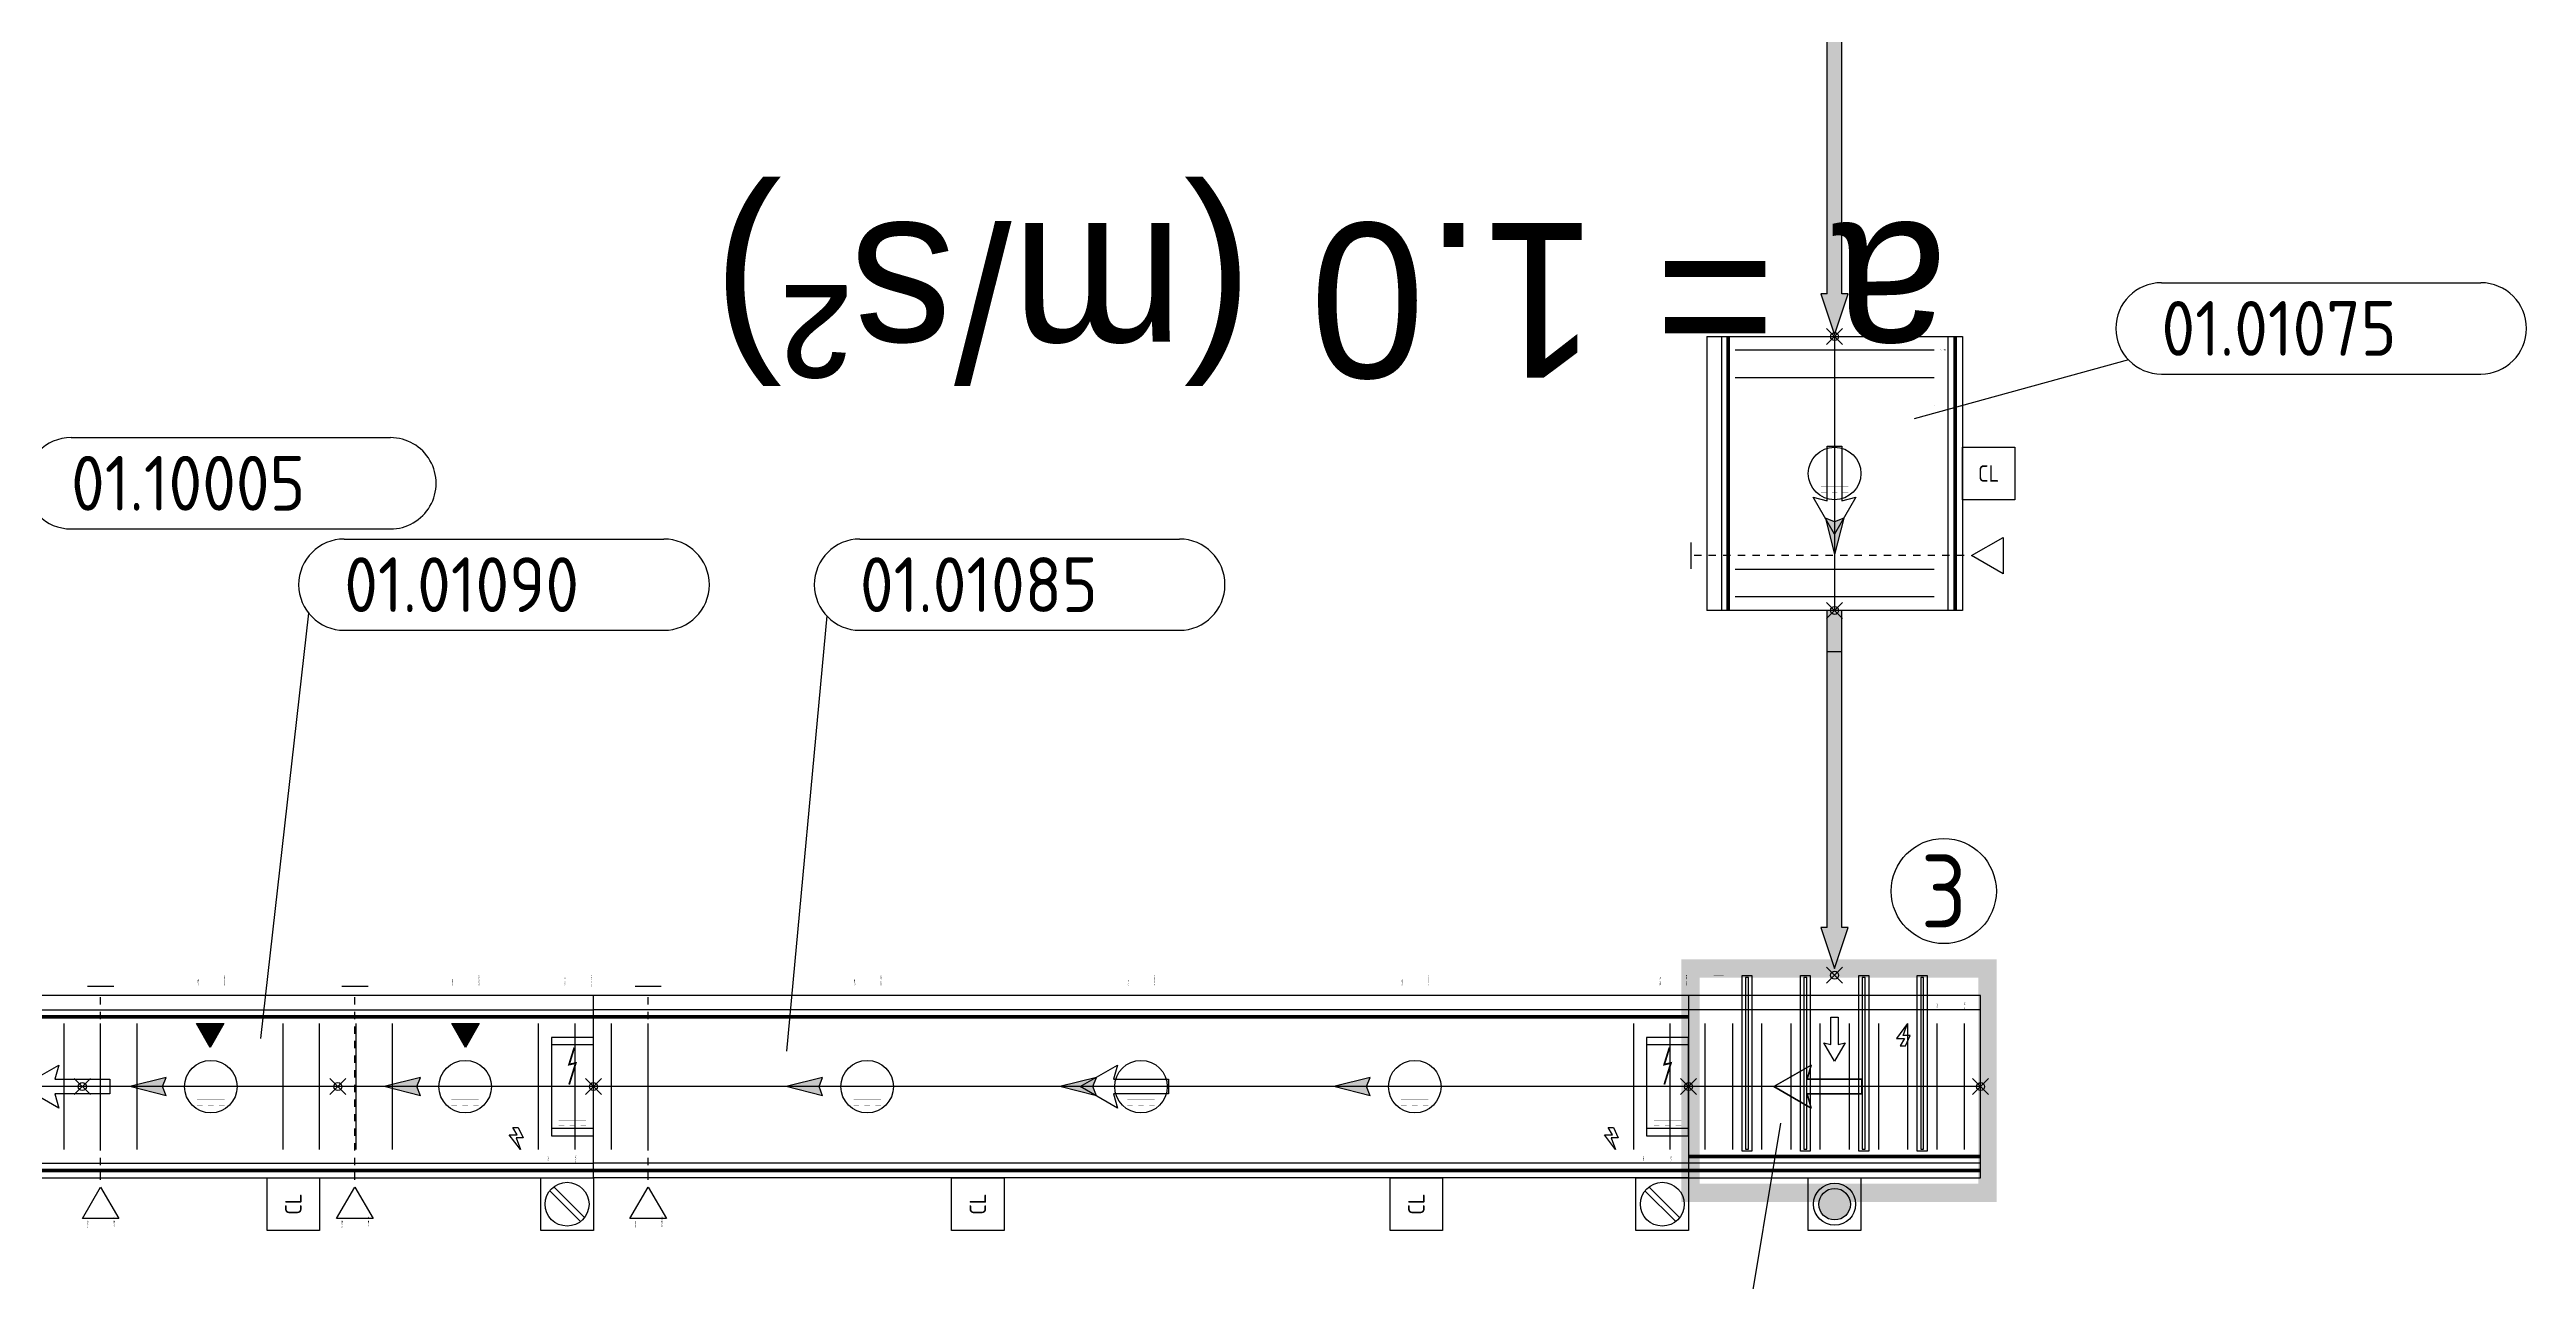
# Model space of a CAD drawing. Header units: millimetres. Extents: x -237058 to -184775, y -34272 to -10386.
# Drawn here: x -211584 to -204799, y -18899 to -15525 of the extents above; entities that cross this region are included whole.
import ezdxf
from ezdxf.enums import TextEntityAlignment as Align

# ---------------------------------------------------------------- set-up
doc = ezdxf.new("R2018")
doc.units = ezdxf.units.MM
doc.set_wipeout_variables(frame=1)
doc.header["$PDMODE"] = 35
doc.header["$PDSIZE"] = 22
for name, color, linetype in [('0_SA-Comp_230V', 7, 'Continuous'), ('0_SA-Comp_Connections_And_Zooms', 1, 'Continuous'), ('0_SA-Comp_ICE', 4, 'Continuous'), ('0_SA-Comp_Profinet', 7, 'Continuous'), ('0_SA-Comp_Safety', 30, 'Continuous'), ('0_TOC+0600_conv_ICE', 7, 'Continuous'), ('conv_accumulation', 3, 'Continuous'), ('conv_beltside', 74, 'Continuous'), ('conv_centerline', 140, 'Continuous'), ('conv_direction', 30, 'Continuous'), ('conv_e-side', 12, 'Continuous'), ('conv_nodes', 7, 'Continuous'), ('conv_POSNR', 3, 'Continuous'), ('conv_speeds', 7, 'Continuous'), ('conv_type', 7, 'Continuous'), ('Zoom_Window', 1, 'Continuous')]:
    doc.layers.add(name, color=color, linetype=linetype)
doc.layers.add('conv_textures', color=7, linetype='Continuous', true_color=0x5a6e7e)
doc.styles.add('ICE_25', font='calibri.ttf', dxfattribs={"height": 25})
doc.styles.get("Standard").update_dxf_attribs({"font": 'isocp.shx'})

# ---------------------------------------------------------------- blocks, each defined once
blk = doc.blocks.new('*U206')
h = blk.add_hatch(color=256)
h.dxf.hatch_style = 1
h.paths.add_polyline_path([(43.2, 0, 1), (-43.2, 0, 1)])
at = {"ltscale": 0.5}
blk.add_lwpolyline([(-72, 72), (72, 72), (72, -72), (-72, -72)], close=True, dxfattribs=at)
for radius in [57.6, 43.2]:
    blk.add_circle((0, 0), radius)
at = {"lineweight": 30, "flags": 104}
for tag, p in [('FUNC_REF', (-97, 34.8)), ('EPLAN_REF', (-97, -37.2))]:
    blk.add_attdef(tag, text='', height=50, dxfattribs=at).set_placement(p, align=Align.MIDDLE_RIGHT)
blk = doc.blocks.new('ICE_sub-block_direction')
at = {"layer": 'conv_direction'}
for p, q in [((-75, -20), (-75, 20)), ((-75, 20), (75, 20)), ((75, 20), (64.6, 58.6)), ((64.6, 58.6), (166.2, 0)), ((166.2, 0), (64.6, -58.6)), ((75, -20), (-75, -20)), ((64.6, -58.6), (75, -20))]:
    blk.add_line(p, q, dxfattribs=at)
blk = doc.blocks.new('ICE_sub-block_balloon_S')
at = {"layer": 'conv_POSNR'}
for p, q in [((-437.5, 125), (437.5, 125)), ((-437.5, -125), (437.5, -125))]:
    blk.add_line(p, q, dxfattribs=at)
for centre, start, end in [((-437.5, 0), 90, 270), ((437.5, 0), 270, 90)]:
    blk.add_arc(centre, 125, start, end, dxfattribs=at)
blk = doc.blocks.new('power_supply_sign')
blk.add_lwpolyline([(0, 0), (30.5, 40.8), (8.7, 40.8), (20.3, 60.9), (5.8, 60.9), (-7.4, 32.6), (11.9, 32.6)], close=True)
blk = doc.blocks.new('*U249')
for p, q in [((0, 250), (0, 210)), ((0, 210), (0, -210)), ((800, 210), (800, 250)), ((800, -210), (800, 210)), ((0, -210), (0, -250)), ((800, -250), (800, -210))]:
    blk.add_line(p, q)
for points in [[(173.5, -304), (146.5, -304), (146.5, 177), (173.5, 177)], [(333.5, -304), (306.5, -304), (306.5, 177), (333.5, 177)], [(493.5, -304), (466.5, -304), (466.5, 177), (493.5, 177)], [(653.5, -304), (626.5, -304), (626.5, 177), (653.5, 177)], [(731, -304), (704, -304), (704, 177), (731, 177)], [(731, -304), (704, -304), (704, 177), (731, 177)], [(731, -304), (704, -304), (704, 177), (731, 177)]]:
    blk.add_lwpolyline(points, close=True)
at = {"layer": 'conv_nodes'}
for p in [(0, 0), (800, 0), (400, -305)]:
    blk.add_point(p, dxfattribs=at)
at = {"layer": 'conv_textures'}
for p, q in [((45, -172.5), (45, 172.5)), ((120, -172.5), (120, 172.5)), ((200, -172.5), (200, 172.5)), ((280, -172.5), (280, 172.5)), ((360, -172.5), (360, 172.5)), ((440, -172.5), (440, 172.5)), ((520, -172.5), (520, 172.5)), ((600, -172.5), (600, 172.5)), ((680, -172.5), (680, 172.5)), ((755, -172.5), (755, 172.5))]:
    blk.add_line(p, q, dxfattribs=at)
for points in [[(164, -298.7), (164, 171.7), (156, 171.7), (156, -298.7)], [(324, -298.7), (324, 171.7), (316, 171.7), (316, -298.7)], [(484, -298.7), (484, 171.7), (476, 171.7), (476, -298.7)], [(644, -298.7), (644, 171.7), (636, 171.7), (636, -298.7)], [(721.5, -298.7), (721.5, 171.7), (713.5, 171.7), (713.5, -298.7)], [(721.5, -298.7), (721.5, 171.7), (713.5, 171.7), (713.5, -298.7)], [(721.5, -298.7), (721.5, 171.7), (713.5, 171.7), (713.5, -298.7)]]:
    blk.add_lwpolyline(points, close=True, dxfattribs=at)
at = {"rotation": 180}
blk.add_blockref('ICE_sub-block_balloon_S', (1304.8, 1272.4), dxfattribs=at)
blk.add_blockref('power_supply_sign', (200, -172.5))
at = {"layer": 'conv_direction', "xscale": -1, "rotation": 180}
blk.add_blockref('ICE_sub-block_direction', (400, 0), dxfattribs=at)
at = {"layer": 'conv_direction'}
blk.add_blockref('ICE_sub-block_direction', (400, 0), dxfattribs=at)
at = {"layer": 'conv_direction', "xscale": 0.5, "yscale": 0.5, "zscale": 0.5, "rotation": 90.00000000000001}
blk.add_blockref('ICE_sub-block_direction', (400, -152.5), dxfattribs=at)
blk.add_blockref('ICE_sub-block_direction', (400, -152.5), dxfattribs=at)
at = {"layer": 'conv_POSNR', "flags": 8}
blk.add_attdef('position_number', (1742.3, 1347.4), '', height=150, rotation=180, dxfattribs=at)
at = {"layer": 'conv_speeds', "lineweight": 30, "flags": 2}
for tag, p in [('v', (45, -210)), ('a', (120, -210))]:
    blk.add_attdef(tag, text='', height=25, rotation=270, dxfattribs=at).set_placement(p, align=Align.MIDDLE_RIGHT)
at = {"layer": 'conv_type', "style": 'ICE_25', "flags": 10}
blk.add_attdef('identifier', (15, -242.5), '', height=25, dxfattribs=at)
blk.add_wipeout([(682.5, 304.5), (752.5, 304.5), (752.5, -304.5), (682.5, -304.5)])
for p, q in [((800, 250), (0, 250)), ((0, 210), (800, 210)), ((0, -210), (800, -210)), ((0, -250), (800, -250))]:
    blk.add_line(p, q)
at = {"layer": 'conv_beltside', "const_width": 10}
blk.add_lwpolyline([(0, 191.2), (800, 191.2)], dxfattribs=at)
at = {"layer": 'conv_centerline'}
blk.add_line((0, 0), (800, 0), dxfattribs=at)
at = {"layer": 'conv_e-side', "const_width": 10}
blk.add_lwpolyline([(0, 230), (800, 230)], dxfattribs=at)
at = {"layer": 'conv_POSNR'}
blk.add_line((742.3, 1272.4), (547.3, 99.8), dxfattribs=at)
blk = doc.blocks.new('*U251')
for p, q in [((0, 250), (3000, 250)), ((0, 210), (0, 250)), ((0, 210), (3000, 210)), ((0, -210), (0, 210)), ((3000, 250), (3000, 210)), ((3000, 210), (3000, -210)), ((0, -210), (3000, -210)), ((0, -250), (0, -210)), ((0, -250), (3000, -250)), ((3000, -210), (3000, -250))]:
    blk.add_line(p, q)
at = {"layer": 'conv_beltside', "const_width": 10}
blk.add_lwpolyline([(0, -191.2), (3000, -191.2)], dxfattribs=at)
at = {"layer": 'conv_centerline'}
blk.add_line((0, 0), (3000, 0), dxfattribs=at)
at = {"layer": 'conv_e-side', "const_width": 10}
blk.add_lwpolyline([(0, 230), (3000, 230)], dxfattribs=at)
at = {"layer": 'conv_nodes'}
for p in [(0, 0), (3000, 0)]:
    blk.add_point(p, dxfattribs=at)
at = {"layer": 'conv_POSNR'}
blk.add_line((2361, -1289.4), (2471, -97), dxfattribs=at)
at = {"layer": 'conv_textures'}
for p, q in [((50, 172.5), (50, -172.5)), ((150, 172.5), (150, -172.5)), ((2850, 172.5), (2850, -172.5)), ((2950, 172.5), (2950, -172.5))]:
    blk.add_line(p, q, dxfattribs=at)
at = {"xscale": -1, "rotation": 180}
blk.add_blockref('power_supply_sign', (200, 172.5), dxfattribs=at)
at = {"rotation": 180}
blk.add_blockref('ICE_sub-block_balloon_S', (1832.4, -1375), dxfattribs=at)
at = {"layer": 'conv_direction'}
blk.add_blockref('ICE_sub-block_direction', (1500, 0), dxfattribs=at)
blk.add_blockref('ICE_sub-block_direction', (1500, 0), dxfattribs=at)
at = {"layer": 'conv_POSNR', "flags": 8}
blk.add_attdef('position_number', (2269.9, -1300), '', height=150, rotation=180, dxfattribs=at)
at = {"layer": 'conv_speeds', "lineweight": 30, "flags": 2}
for tag, p in [('v', (50, 210)), ('a', (125, 210))]:
    blk.add_attdef(tag, text='', height=25, rotation=270, dxfattribs=at).set_placement(p, align=Align.MIDDLE_LEFT)
at = {"layer": 'conv_type', "style": 'ICE_25', "flags": 10}
blk.add_attdef('identifier', (15, -242.5), '', height=25, dxfattribs=at)
blk = doc.blocks.new('ICE_sub-block_accumulation')
at = {"layer": 'conv_accumulation'}
h = blk.add_hatch(color=256, dxfattribs=at)
h.dxf.hatch_style = 1
h.paths.add_polyline_path([(0, 65), (-37.5, 0), (37.5, 0)])
for p, q in [((-37.5, 0), (0, 65)), ((37.5, 0), (-37.5, 0)), ((0, 65), (37.5, 0))]:
    blk.add_line(p, q, dxfattribs=at)
blk = doc.blocks.new('*U250')
for p, q in [((0, 250), (0, 210)), ((2800, 250), (0, 250)), ((0, 210), (0, -210)), ((2800, 210), (0, 210)), ((2800, 210), (2800, 250)), ((2800, -210), (2800, 210)), ((0, -210), (0, -250)), ((2800, -210), (0, -210)), ((0, -250), (2800, -250)), ((2800, -250), (2800, -210))]:
    blk.add_line(p, q)
at = {"layer": 'conv_beltside', "const_width": 10}
blk.add_lwpolyline([(0, -191.2), (2800, -191.2)], dxfattribs=at)
at = {"layer": 'conv_centerline'}
blk.add_line((0, 0), (2800, 0), dxfattribs=at)
at = {"layer": 'conv_e-side', "const_width": 10}
blk.add_lwpolyline([(0, 230), (2800, 230)], dxfattribs=at)
at = {"layer": 'conv_nodes'}
for p in [(0, 0), (700, 0), (1400, 0), (2100, 0), (2800, 0)]:
    blk.add_point(p, dxfattribs=at)
at = {"layer": 'conv_POSNR'}
blk.add_line((911.3, -132.3), (779.7, -1296.6), dxfattribs=at)
at = {"layer": 'conv_textures'}
for p, q in [((50, 172.5), (50, -172.5)), ((150, 172.5), (150, -172.5)), ((550, 172.5), (550, -172.5)), ((650, 172.5), (650, -172.5)), ((750, 172.5), (750, -172.5)), ((850, 172.5), (850, -172.5)), ((1250, 172.5), (1250, -172.5)), ((1350, 172.5), (1350, -172.5)), ((1450, 172.5), (1450, -172.5)), ((1550, 172.5), (1550, -172.5)), ((1950, 172.5), (1950, -172.5)), ((2050, 172.5), (2050, -172.5)), ((2150, 172.5), (2150, -172.5)), ((2250, 172.5), (2250, -172.5)), ((2650, 172.5), (2650, -172.5)), ((2750, 172.5), (2750, -172.5))]:
    blk.add_line(p, q, dxfattribs=at)
at = {"xscale": -1, "rotation": 180}
blk.add_blockref('power_supply_sign', (200, 172.5), dxfattribs=at)
for name, p in [('ICE_sub-block_direction', (1400, 0)), ('ICE_sub-block_direction', (1400, 0)), ('ICE_sub-block_accumulation', (350, -172.5)), ('ICE_sub-block_accumulation', (1050, -172.5)), ('ICE_sub-block_accumulation', (1750, -172.5)), ('ICE_sub-block_accumulation', (2450, -172.5))]:
    blk.add_blockref(name, p)
at = {"rotation": 179.9999999999999}
blk.add_blockref('ICE_sub-block_balloon_S', (244.9, -1375), dxfattribs=at)
at = {"layer": 'conv_POSNR', "flags": 8}
blk.add_attdef('position_number', (682.4, -1300), '', height=150, rotation=180, dxfattribs=at)
at = {"layer": 'conv_speeds', "lineweight": 30, "flags": 2}
for tag, p in [('v', (50, 210)), ('a', (125, 210))]:
    blk.add_attdef(tag, text='', height=25, rotation=270, dxfattribs=at).set_placement(p, align=Align.MIDDLE_LEFT)
at = {"layer": 'conv_type', "style": 'ICE_25', "flags": 10}
blk.add_attdef('identifier', (15, -242.5), '', height=25, dxfattribs=at)
blk = doc.blocks.new('*U288')
for p, q in [((0, 350), (750, 350)), ((0, 310), (0, 350)), ((750, 350), (750, 310)), ((0, 310), (750, 310)), ((0, -310), (0, 310)), ((750, 310), (750, -310)), ((0, -310), (750, -310)), ((0, -350), (0, -310)), ((750, -310), (750, -350)), ((0, -350), (750, -350))]:
    blk.add_line(p, q)
at = {"layer": 'conv_beltside', "const_width": 10}
blk.add_lwpolyline([(0, -291.2), (750, -291.2)], dxfattribs=at)
at = {"layer": 'conv_centerline'}
blk.add_line((0, 0), (750, 0), dxfattribs=at)
at = {"layer": 'conv_e-side', "const_width": 10}
blk.add_lwpolyline([(0, 330), (750, 330)], dxfattribs=at)
at = {"layer": 'conv_nodes'}
for p in [(0, 0), (750, 0)]:
    blk.add_point(p, dxfattribs=at)
at = {"layer": 'conv_POSNR'}
blk.add_line((336.8, -1644.6), (205.8, -160.5), dxfattribs=at)
at = {"layer": 'conv_textures'}
for p, q in [((37.5, 272.5), (37.5, -272.5)), ((112.5, 272.5), (112.5, -272.5)), ((637.5, 272.5), (637.5, -272.5)), ((712.5, 272.5), (712.5, -272.5))]:
    blk.add_line(p, q, dxfattribs=at)
at = {"xscale": -1, "rotation": 180}
blk.add_blockref('power_supply_sign', (187.5, 272.5), dxfattribs=at)
at = {"rotation": 269.9999999999998}
blk.add_blockref('ICE_sub-block_balloon_S', (347.7, -2206.6), dxfattribs=at)
at = {"layer": 'conv_direction'}
blk.add_blockref('ICE_sub-block_direction', (375, 0), dxfattribs=at)
blk.add_blockref('ICE_sub-block_direction', (375, 0), dxfattribs=at)
at = {"layer": 'conv_POSNR', "flags": 8}
blk.add_attdef('position_number', (272.7, -1769.1), '', height=150, rotation=270, dxfattribs=at)
at = {"layer": 'conv_speeds', "lineweight": 30, "flags": 2}
for tag, p in [('a', (112.5, 310)), ('v', (37.5, 310))]:
    blk.add_attdef(tag, text='', height=25, rotation=270, dxfattribs=at).set_placement(p, align=Align.MIDDLE_LEFT)
at = {"layer": 'conv_type', "style": 'ICE_25', "flags": 10}
blk.add_attdef('identifier', (15, -342.5), '', height=25, dxfattribs=at)
blk = doc.blocks.new('*U289')
for p, q in [((0, 350), (750, 350)), ((0, 310), (0, 350)), ((750, 350), (750, 310)), ((0, 310), (750, 310)), ((0, -310), (0, 310)), ((750, 310), (750, -310)), ((0, -310), (750, -310)), ((0, -350), (0, -310)), ((750, -310), (750, -350)), ((0, -350), (750, -350))]:
    blk.add_line(p, q)
at = {"layer": 'conv_beltside', "const_width": 10}
blk.add_lwpolyline([(0, -291.2), (750, -291.2)], dxfattribs=at)
at = {"layer": 'conv_centerline'}
blk.add_line((0, 0), (750, 0), dxfattribs=at)
at = {"layer": 'conv_e-side', "const_width": 10}
blk.add_lwpolyline([(0, 330), (750, 330)], dxfattribs=at)
at = {"layer": 'conv_nodes'}
for p in [(0, 0), (750, 0)]:
    blk.add_point(p, dxfattribs=at)
at = {"layer": 'conv_POSNR'}
blk.add_line((64, 805.1), (225, 218.1), dxfattribs=at)
at = {"layer": 'conv_textures'}
for p, q in [((37.5, 272.5), (37.5, -272.5)), ((112.5, 272.5), (112.5, -272.5)), ((637.5, 272.5), (637.5, -272.5)), ((712.5, 272.5), (712.5, -272.5))]:
    blk.add_line(p, q, dxfattribs=at)
at = {"rotation": 90.00000000000001}
blk.add_blockref('ICE_sub-block_balloon_S', (-22.5, 1332.8), dxfattribs=at)
at = {"xscale": -0.0009999999999999432, "yscale": 0.0009999999999999432, "zscale": 0.0009999999999999432, "rotation": 180}
blk.add_blockref('power_supply_sign', (187.5, 272.5), dxfattribs=at)
at = {"layer": 'conv_direction'}
blk.add_blockref('ICE_sub-block_direction', (375, 0), dxfattribs=at)
blk.add_blockref('ICE_sub-block_direction', (375, 0), dxfattribs=at)
at = {"layer": 'conv_POSNR', "flags": 8}
blk.add_attdef('position_number', (52.5, 895.3), '', height=150, rotation=90, dxfattribs=at)
at = {"layer": 'conv_speeds', "lineweight": 30, "flags": 2}
for tag, p in [('a', (112.5, 310)), ('v', (37.5, 310))]:
    blk.add_attdef(tag, text='', height=25, rotation=270, dxfattribs=at).set_placement(p, align=Align.MIDDLE_LEFT)
at = {"layer": 'conv_type', "style": 'ICE_25', "flags": 10}
blk.add_attdef('identifier', (15, -342.5), '', height=25, dxfattribs=at)
blk = doc.blocks.new('*U297')
h = blk.add_hatch(color=256)
h.dxf.hatch_style = 1
h.paths.add_polyline_path([(20, 0), (-20, 0), (-20, -112.5), (20, -112.5)])
h = blk.add_hatch(color=256)
h.dxf.hatch_style = 1
h.paths.add_polyline_path([(37.5, -868.3), (20, -868.3), (20, -112.5), (-20, -112.5), (-20, -868.3), (-37.5, -868.3), (0, -980.8)])
for p, q in [((20, 0), (-20, 0)), ((20, -112.5), (20, 0)), ((-20, -112.5), (-20, 0)), ((-20, -868.3), (-20, -112.5)), ((-20, -112.5), (20, -112.5)), ((20, -868.3), (20, -112.5)), ((-20, -868.3), (-37.5, -868.3)), ((-37.5, -868.3), (0, -980.8)), ((0, -980.8), (37.5, -868.3)), ((37.5, -868.3), (20, -868.3))]:
    blk.add_line(p, q)
blk = doc.blocks.new('*U28')
blk.add_circle((0, 0), 144)
at = {"ltscale": 0.5}
blk.add_attdef('ZOOM_NR', text='', height=200, rotation=270, dxfattribs=at).set_placement((0, 0), align=Align.MIDDLE_CENTER)
blk = doc.blocks.new('*U60')
at = {"ltscale": 0.5}
blk.add_lwpolyline([(-72, 72), (72, 72), (72, -72), (-72, -72)], close=True, dxfattribs=at)
at = {"insert": (0, 0), "char_height": 45, "width": 90.621, "attachment_point": 5, "rotation": 270}
blk.add_mtext('\\pxqc;CL', dxfattribs=at)
at = {"lineweight": 30, "flags": 6}
for tag, p in [('EPLAN_REF', (-36, 97)), ('FUNC_REF', (36, 97))]:
    blk.add_attdef(tag, text='', height=50, rotation=270, dxfattribs=at).set_placement(p, align=Align.MIDDLE_RIGHT)
blk = doc.blocks.new('*U57')
at = {"color": 30, "true_color": 0xf8991e}
for points in [[(57.5, 135), (-57.5, 135), (-57.5, -135), (57.5, -135)], [(57.5, 135), (-57.5, 135), (-57.5, 115), (57.5, 115)], [(57.5, -115), (-57.5, -115), (-57.5, -135), (57.5, -135)]]:
    blk.add_lwpolyline(points, close=True, dxfattribs=at)
at = {"ltscale": 0.5, "const_width": 1}
for points in [[(-22.5, 107), (-37.5, 107)], [(37.5, 92), (-37.5, 92)], [(7.5, 107), (-7.5, 107)], [(37.5, 107), (22.5, 107)]]:
    blk.add_lwpolyline(points, dxfattribs=at)
at = {"color": 3, "const_width": 5}
blk.add_lwpolyline([(-5.2, -107), (9.2, -60.4), (-9.2, -64.6), (9, -5.8)], dxfattribs=at)
at = {"lineweight": 30, "flags": 60}
for tag, p in [('EPLAN_REF', (-50.5, -275)), ('FUNC_REF', (21.5, -275))]:
    blk.add_attdef(tag, text='', height=50, rotation=270, dxfattribs=at).set_placement(p, align=Align.MIDDLE_LEFT)
blk = doc.blocks.new('*U59')
at = {"ltscale": 0.5}
h = blk.add_hatch(color=256, dxfattribs=at)
h.dxf.hatch_style = 1
h.paths.add_polyline_path([(132, 0), (122, -25), (222, 0), (122, 25)])
blk.add_line((72, 0), (132, 0))
for p, q in [((122, 25), (132, 0)), ((122, 25), (222, 0)), ((132, 0), (122, -25)), ((122, -25), (222, 0))]:
    blk.add_line(p, q, dxfattribs=at)
at = {"ltscale": 0.5, "const_width": 1}
for points in [[(-22.5, 51), (-37.5, 51)], [(37.5, 36), (-37.5, 36)], [(7.5, 51), (-7.5, 51)], [(37.5, 51), (22.5, 51)]]:
    blk.add_lwpolyline(points, dxfattribs=at)
blk.add_circle((0, 0), 72)
at = {"lineweight": 30, "flags": 56}
for tag, p in [('EPLAN_REF', (-36, -275)), ('FUNC_REF', (36, -275))]:
    blk.add_attdef(tag, text='', height=50, rotation=270, dxfattribs=at).set_placement(p, align=Align.MIDDLE_LEFT)
blk = doc.blocks.new('*U58')
at = {"ltscale": 0.5}
for p, q in [((-50, 86.6), (50, 86.6)), ((0, 0), (-50, 86.6)), ((50, 86.6), (0, 0)), ((36, -550), (-36, -550))]:
    blk.add_line(p, q, dxfattribs=at)
for p, q in [((0, -20), (0, -40)), ((0, -60), (0, -80)), ((0, -100), (0, -120)), ((0, -140), (0, -160)), ((0, -180), (0, -200)), ((0, -220), (0, -240)), ((0, -260), (0, -280)), ((0, -300), (0, -320)), ((0, -340), (0, -360)), ((0, -380), (0, -400)), ((0, -420), (0, -440)), ((0, -460), (0, -480)), ((0, -500), (0, -520))]:
    blk.add_line(p, q)
at = {"lineweight": 30, "flags": 2}
for tag, p in [('EPLAN_REF', (-36, 111.6)), ('FUNC_REF', (36, 111.6))]:
    blk.add_attdef(tag, text='', height=50, rotation=270, dxfattribs=at).set_placement(p, align=Align.MIDDLE_RIGHT)
blk = doc.blocks.new('*U39')
for p, q in [((36.8, -47.4), (-47.4, 36.8)), ((47.4, -36.8), (-36.8, 47.4))]:
    blk.add_line(p, q)
at = {"ltscale": 0.5}
blk.add_lwpolyline([(-72, 72), (72, 72), (72, -72), (-72, -72)], close=True, dxfattribs=at)
blk.add_circle((0, 0), 60)
at = {"lineweight": 30, "flags": 6}
for tag, p in [('EPLAN_REF', (-36, 97)), ('FUNC_REF', (36, 97))]:
    blk.add_attdef(tag, text='', height=50, rotation=270, dxfattribs=at).set_placement(p, align=Align.MIDDLE_RIGHT)
blk = doc.blocks.new('*U55')
at = {"ltscale": 0.5}
blk.add_lwpolyline([(-72, 72), (72, 72), (72, -72), (-72, -72)], close=True, dxfattribs=at)
at = {"insert": (0, 0), "char_height": 45, "width": 90.621, "attachment_point": 5, "rotation": 270}
blk.add_mtext('\\pxqc;CL', dxfattribs=at)
at = {"lineweight": 30, "flags": 49}
for tag, p in [('EPLAN_REF', (-36, 97)), ('FUNC_REF', (36, 97))]:
    blk.add_attdef(tag, text='', height=50, rotation=270, dxfattribs=at).set_placement(p, align=Align.MIDDLE_RIGHT)
blk = doc.blocks.new('*U53')
at = {"color": 30, "true_color": 0xf8991e}
for points in [[(57.5, 135), (-57.5, 135), (-57.5, -135), (57.5, -135)], [(57.5, 135), (-57.5, 135), (-57.5, 115), (57.5, 115)], [(57.5, -115), (-57.5, -115), (-57.5, -135), (57.5, -135)]]:
    blk.add_lwpolyline(points, close=True, dxfattribs=at)
at = {"ltscale": 0.5, "const_width": 1}
for points in [[(-22.5, 107), (-37.5, 107)], [(37.5, 92), (-37.5, 92)], [(7.5, 107), (-7.5, 107)], [(37.5, 107), (22.5, 107)]]:
    blk.add_lwpolyline(points, dxfattribs=at)
at = {"color": 3, "const_width": 5}
blk.add_lwpolyline([(-5.2, -107), (9.2, -60.4), (-9.2, -64.6), (9, -5.8)], dxfattribs=at)
at = {"lineweight": 30, "flags": 46}
for tag, p in [('EPLAN_REF', (-50.5, -275)), ('FUNC_REF', (21.5, -275))]:
    blk.add_attdef(tag, text='', height=50, rotation=270, dxfattribs=at).set_placement(p, align=Align.MIDDLE_LEFT)
blk = doc.blocks.new('*U56')
at = {"ltscale": 0.5}
for p, q in [((-50, 86.6), (50, 86.6)), ((0, 0), (-50, 86.6)), ((50, 86.6), (0, 0)), ((36, -550), (-36, -550))]:
    blk.add_line(p, q, dxfattribs=at)
for p, q in [((0, -20), (0, -40)), ((0, -60), (0, -80)), ((0, -100), (0, -120)), ((0, -140), (0, -160)), ((0, -180), (0, -200)), ((0, -220), (0, -240)), ((0, -260), (0, -280)), ((0, -300), (0, -320)), ((0, -340), (0, -360)), ((0, -380), (0, -400)), ((0, -420), (0, -440)), ((0, -460), (0, -480)), ((0, -500), (0, -520))]:
    blk.add_line(p, q)
at = {"lineweight": 30, "flags": 32}
for tag, p in [('EPLAN_REF', (-36, 111.6)), ('FUNC_REF', (36, 111.6))]:
    blk.add_attdef(tag, text='', height=50, rotation=270, dxfattribs=at).set_placement(p, align=Align.MIDDLE_RIGHT)
blk = doc.blocks.new('*U54')
at = {"ltscale": 0.5}
h = blk.add_hatch(color=256, dxfattribs=at)
h.dxf.hatch_style = 1
h.paths.add_polyline_path([(132, 0), (122, -25), (222, 0), (122, 25)])
blk.add_line((72, 0), (132, 0))
for p, q in [((122, 25), (132, 0)), ((122, 25), (222, 0)), ((132, 0), (122, -25)), ((122, -25), (222, 0))]:
    blk.add_line(p, q, dxfattribs=at)
at = {"ltscale": 0.5, "const_width": 1}
for points in [[(-22.5, 51), (-37.5, 51)], [(37.5, 36), (-37.5, 36)], [(7.5, 51), (-7.5, 51)], [(37.5, 51), (22.5, 51)]]:
    blk.add_lwpolyline(points, dxfattribs=at)
blk.add_circle((0, 0), 72)
at = {"lineweight": 30, "flags": 30}
for tag, p in [('EPLAN_REF', (-36, -275)), ('FUNC_REF', (36, -275))]:
    blk.add_attdef(tag, text='', height=50, rotation=270, dxfattribs=at).set_placement(p, align=Align.MIDDLE_LEFT)
blk = doc.blocks.new('*U52')
for p, q in [((36.8, -47.4), (-47.4, 36.8)), ((47.4, -36.8), (-36.8, 47.4))]:
    blk.add_line(p, q)
at = {"ltscale": 0.5}
blk.add_lwpolyline([(-72, 72), (72, 72), (72, -72), (-72, -72)], close=True, dxfattribs=at)
blk.add_circle((0, 0), 60)
at = {"lineweight": 30, "flags": 49}
for tag, p in [('EPLAN_REF', (-36, 97)), ('FUNC_REF', (36, 97))]:
    blk.add_attdef(tag, text='', height=50, rotation=270, dxfattribs=at).set_placement(p, align=Align.MIDDLE_RIGHT)
blk = doc.blocks.new('*U45')
at = {"ltscale": 0.5}
blk.add_lwpolyline([(-72, 72), (72, 72), (72, -72), (-72, -72)], close=True, dxfattribs=at)
at = {"insert": (0, 0), "char_height": 45, "width": 90.621, "attachment_point": 5, "rotation": 90}
blk.add_mtext('\\pxqc;CL', dxfattribs=at)
at = {"lineweight": 30}
for tag, p in [('FUNC_REF', (-36, 97)), ('EPLAN_REF', (36, 97))]:
    blk.add_attdef(tag, text='', height=50, rotation=90, dxfattribs=at).set_placement(p, align=Align.MIDDLE_LEFT)
blk = doc.blocks.new('*U50')
at = {"ltscale": 0.5}
for p, q in [((-50, 86.6), (50, 86.6)), ((0, 0), (-50, 86.6)), ((50, 86.6), (0, 0)), ((36, -767.8), (-36, -767.8))]:
    blk.add_line(p, q, dxfattribs=at)
for p, q in [((0, -20), (0, -40)), ((0, -60), (0, -80)), ((0, -100), (0, -120)), ((0, -140), (0, -160)), ((0, -180), (0, -200)), ((0, -220), (0, -240)), ((0, -260), (0, -280)), ((0, -300), (0, -320)), ((0, -340), (0, -360)), ((0, -380), (0, -400)), ((0, -420), (0, -440)), ((0, -460), (0, -480)), ((0, -500), (0, -520)), ((0, -540), (0, -560)), ((0, -580), (0, -600)), ((0, -620), (0, -640)), ((0, -660), (0, -680)), ((0, -700), (0, -720)), ((0, -740), (0, -760))]:
    blk.add_line(p, q)
at = {"lineweight": 30}
for tag, p in [('FUNC_REF', (-36, 111.6)), ('EPLAN_REF', (36, 111.6))]:
    blk.add_attdef(tag, text='', height=50, rotation=90, dxfattribs=at).set_placement(p, align=Align.MIDDLE_LEFT)
blk = doc.blocks.new('*U51')
at = {"ltscale": 0.5}
h = blk.add_hatch(color=256, dxfattribs=at)
h.dxf.hatch_style = 1
h.paths.add_polyline_path([(132, 0), (122, -25), (222, 0), (122, 25)])
blk.add_line((72, 0), (132, 0))
for p, q in [((122, 25), (132, 0)), ((122, 25), (222, 0)), ((132, 0), (122, -25)), ((122, -25), (222, 0))]:
    blk.add_line(p, q, dxfattribs=at)
at = {"ltscale": 0.5, "const_width": 1}
for points in [[(36, -37.5), (36, 37.5)], [(51, 22.5), (51, 37.5)], [(51, -7.5), (51, 7.5)], [(51, -37.5), (51, -22.5)]]:
    blk.add_lwpolyline(points, dxfattribs=at)
blk.add_circle((0, 0), 72)
at = {"lineweight": 30}
for tag, p in [('FUNC_REF', (-36, -375)), ('EPLAN_REF', (36, -375))]:
    blk.add_attdef(tag, text='', height=50, rotation=90, dxfattribs=at).set_placement(p, align=Align.MIDDLE_RIGHT)

msp = doc.modelspace()

# ---------------------------------------------------------------- block references
at = {"layer": '0_SA-Comp_230V'}
ref = msp.add_blockref('*U57', (-210151.6, -18365.5), dxfattribs=dict(at, rotation=180))
lines = msp.add_mtext('PM24_0101090', dxfattribs={"layer": '0', "insert": (-210173.1, -18090.5), "char_height": 2.5, "attachment_point": 1, "rotation": 90})
ref.add_attrib('FUNC_REF', '', (-210173.1, -18090.5)).embed_mtext(lines)
lines = msp.add_mtext('=Z01+01090-300U3', dxfattribs={"layer": '0', "insert": (-210101.1, -18090.5), "char_height": 2.5, "attachment_point": 1, "rotation": 90})
ref.add_attrib('EPLAN_REF', '', (-210101.1, -18090.5)).embed_mtext(lines)
at = {"layer": '0_SA-Comp_230V', "rotation": 180}
msp.add_blockref('*U39', (-210166.1, -18687.5), dxfattribs=at)
at = {"layer": '0_SA-Comp_Connections_And_Zooms'}
msp.add_blockref('*U297', (-206694.1, -15325.7), dxfattribs=at)
at = {"layer": '0_SA-Comp_Connections_And_Zooms', "rotation": 90}
msp.add_blockref('*U28', (-206395, -17829.8), dxfattribs=at).add_auto_attribs({'ZOOM_NR': '3'})
at = {"layer": '0_SA-Comp_ICE', "rotation": 270}
for name, p in [('*U51', (-206694.1, -16686)), ('*U50', (-206319.1, -16911))]:
    msp.add_blockref(name, p, dxfattribs=at)
at = {"layer": '0_SA-Comp_ICE'}
ref = msp.add_blockref('*U58', (-211444.1, -18640.5), dxfattribs=dict(at, rotation=180))
lines = msp.add_mtext('S2_0101090', dxfattribs={"layer": '0', "insert": (-211480.1, -18752.1), "char_height": 2.5, "attachment_point": 1, "rotation": 90})
ref.add_attrib('FUNC_REF', '', (-211480.1, -18752.1)).embed_mtext(lines)
lines = msp.add_mtext('=Z01+01090-503B7', dxfattribs={"layer": '0', "insert": (-211408.1, -18752.1), "char_height": 2.5, "attachment_point": 1, "rotation": 90})
ref.add_attrib('EPLAN_REF', '', (-211408.1, -18752.1)).embed_mtext(lines)
ref = msp.add_blockref('*U59', (-211142.1, -18365.5), dxfattribs=dict(at, rotation=180))
lines = msp.add_mtext('M2_0101090', dxfattribs={"layer": '0', "insert": (-211178.1, -18090.5), "char_height": 2.5, "attachment_point": 1, "rotation": 90})
ref.add_attrib('FUNC_REF', '', (-211178.1, -18090.5), dxfattribs={"flags": 8}).embed_mtext(lines)
lines = msp.add_mtext('=Z01+01090-502M7', dxfattribs={"layer": '0', "insert": (-211106.1, -18090.5), "char_height": 2.5, "attachment_point": 1, "rotation": 90})
ref.add_attrib('EPLAN_REF', '', (-211106.1, -18090.5), dxfattribs={"flags": 8}).embed_mtext(lines)
ref = msp.add_blockref('*U58', (-210747.5, -18640.5), dxfattribs=dict(at, rotation=180))
lines = msp.add_mtext('S1_0101090', dxfattribs={"layer": '0', "insert": (-210783.5, -18752.1), "char_height": 2.5, "attachment_point": 1, "rotation": 90})
ref.add_attrib('FUNC_REF', '', (-210783.5, -18752.1)).embed_mtext(lines)
lines = msp.add_mtext('=Z01+01090-503B2', dxfattribs={"layer": '0', "insert": (-210711.5, -18752.1), "char_height": 2.5, "attachment_point": 1, "rotation": 90})
ref.add_attrib('EPLAN_REF', '', (-210711.5, -18752.1)).embed_mtext(lines)
ref = msp.add_blockref('*U59', (-210445.5, -18365.5), dxfattribs=dict(at, rotation=180))
lines = msp.add_mtext('M1_0101090', dxfattribs={"layer": '0', "insert": (-210481.5, -18090.5), "char_height": 2.5, "attachment_point": 1, "rotation": 90})
ref.add_attrib('FUNC_REF', '', (-210481.5, -18090.5), dxfattribs={"flags": 8}).embed_mtext(lines)
lines = msp.add_mtext('=Z01+01090-502M2', dxfattribs={"layer": '0', "insert": (-210409.5, -18090.5), "char_height": 2.5, "attachment_point": 1, "rotation": 90})
ref.add_attrib('EPLAN_REF', '', (-210409.5, -18090.5), dxfattribs={"flags": 8}).embed_mtext(lines)
ref = msp.add_blockref('*U56', (-209944.1, -18640.5), dxfattribs=dict(at, rotation=180))
lines = msp.add_mtext('END0101085', dxfattribs={"layer": '0', "insert": (-209980.1, -18752.1), "char_height": 2.5, "attachment_point": 1, "rotation": 90})
ref.add_attrib('FUNC_REF', '', (-209980.1, -18752.1), dxfattribs={"flags": 22}).embed_mtext(lines)
lines = msp.add_mtext('=Z01+01085-513B2', dxfattribs={"layer": '0', "insert": (-209908.1, -18752.1), "char_height": 2.5, "attachment_point": 1, "rotation": 90})
ref.add_attrib('EPLAN_REF', '', (-209908.1, -18752.1), dxfattribs={"flags": 22}).embed_mtext(lines)
ref = msp.add_blockref('*U54', (-209344.1, -18365.5), dxfattribs=dict(at, rotation=180))
lines = msp.add_mtext('M3_0101085', dxfattribs={"layer": '0', "insert": (-209380.1, -18090.5), "char_height": 2.5, "attachment_point": 1, "rotation": 90})
ref.add_attrib('FUNC_REF', '', (-209380.1, -18090.5), dxfattribs={"flags": 48}).embed_mtext(lines)
lines = msp.add_mtext('=Z01+01085-512M2', dxfattribs={"layer": '0', "insert": (-209308.1, -18090.5), "char_height": 2.5, "attachment_point": 1, "rotation": 90})
ref.add_attrib('EPLAN_REF', '', (-209308.1, -18090.5), dxfattribs={"flags": 48}).embed_mtext(lines)
ref = msp.add_blockref('*U54', (-208594.1, -18365.5), dxfattribs=dict(at, rotation=180))
lines = msp.add_mtext('M2_0101085', dxfattribs={"layer": '0', "insert": (-208630.1, -18090.5), "char_height": 2.5, "attachment_point": 1, "rotation": 90})
ref.add_attrib('FUNC_REF', '', (-208630.1, -18090.5), dxfattribs={"flags": 48}).embed_mtext(lines)
lines = msp.add_mtext('=Z01+01085-502M7', dxfattribs={"layer": '0', "insert": (-208558.1, -18090.5), "char_height": 2.5, "attachment_point": 1, "rotation": 90})
ref.add_attrib('EPLAN_REF', '', (-208558.1, -18090.5), dxfattribs={"flags": 48}).embed_mtext(lines)
at = {"layer": '0_SA-Comp_Profinet'}
for name, p, rotation in [('*U45', (-206272.1, -16686), 270), ('*U60', (-210916.1, -18687.5), 180), ('*U55', (-209041.1, -18687.5), 180)]:
    msp.add_blockref(name, p, dxfattribs=dict(at, rotation=rotation))
at = {"layer": '0_SA-Comp_Safety', "rotation": 90}
msp.add_blockref('*U206', (-206694.1, -18687.5), dxfattribs=at)
at = {"layer": '0_TOC+0600_conv_ICE'}
ref = msp.add_blockref('*U289', (-206694.1, -16311), dxfattribs=dict(at, rotation=270))
ref.add_attrib('position_number', '01.01075', (-205798.8, -16363.5), dxfattribs={"layer": 'conv_POSNR', "height": 150})
lines = msp.add_mtext('v= 0.50 (m/s)', dxfattribs={"layer": 'conv_speeds', "insert": (-206384.1, -16348.5), "char_height": 2.5, "attachment_point": 1, "rotation": 180})
ref.add_attrib('v', '', (-206384.1, -16348.5)).embed_mtext(lines)
lines = msp.add_mtext('a = 1.0 (m/s²) ', dxfattribs={"layer": 'conv_speeds', "insert": (-206384.1, -16423.5), "char_height": 423.372, "attachment_point": 1, "rotation": 180})
ref.add_attrib('a', '', (-206384.1, -16423.5)).embed_mtext(lines)
ref = msp.add_blockref('*U288', (-213294.1, -17060.5), dxfattribs=dict(at, rotation=89.99999999999999))
ref.add_attrib('position_number', '01.10005', (-211525, -16787.7), dxfattribs={"layer": 'conv_POSNR', "height": 150})
ref = msp.add_blockref('*U250', (-210094.1, -18365.5), dxfattribs=dict(at, rotation=180))
ref.add_attrib('position_number', '01.01090', (-210776.5, -17065.5), dxfattribs={"layer": 'conv_POSNR', "height": 150})
lines = msp.add_mtext('v = 0.50 (m/s)', dxfattribs={"layer": 'conv_speeds', "insert": (-210144.1, -18575.5), "char_height": 2.5, "attachment_point": 1, "rotation": 90})
ref.add_attrib('v', '', (-210144.1, -18575.5), dxfattribs={"flags": 54}).embed_mtext(lines)
lines = msp.add_mtext('a = 1.0 (m/s²)', dxfattribs={"layer": 'conv_speeds', "insert": (-210219.1, -18575.5), "char_height": 2.5, "attachment_point": 1, "rotation": 90})
ref.add_attrib('a', '', (-210219.1, -18575.5), dxfattribs={"flags": 54}).embed_mtext(lines)

# ---------------------------------------------------------------- next in the draw order: block references
ref = msp.add_blockref('*U249', (-206294.1, -18365.5), dxfattribs=dict(at, rotation=180))
ref.add_attrib('position_number', '01.01080', (-208036.4, -19712.9), dxfattribs={"layer": 'conv_POSNR', "height": 150})
lines = msp.add_mtext('v = 0.50 (m/s)', dxfattribs={"layer": 'conv_speeds', "insert": (-206339.1, -18155.5), "char_height": 2.5, "attachment_point": 1, "rotation": 90})
ref.add_attrib('v', '', (-206339.1, -18155.5)).embed_mtext(lines)
lines = msp.add_mtext('a = 1.0 (m/s²)', dxfattribs={"layer": 'conv_speeds', "insert": (-206414.1, -18155.5), "char_height": 2.5, "attachment_point": 1, "rotation": 90})
ref.add_attrib('a', '', (-206414.1, -18155.5)).embed_mtext(lines)

# ---------------------------------------------------------------- next in the draw order: linework, layer by layer
at = {"layer": 'Zoom_Window', "const_width": 50}
msp.add_lwpolyline([(-207088.5, -18041.8), (-206275.3, -18041.8), (-206275.3, -18656.3), (-207088.5, -18656.3)], close=True, dxfattribs=at)

# ---------------------------------------------------------------- next in the draw order: block references
at = {"layer": '0_SA-Comp_230V'}
ref = msp.add_blockref('*U53', (-207151.6, -18365.5), dxfattribs=dict(at, rotation=180))
lines = msp.add_mtext('PM24_0101085', dxfattribs={"layer": '0', "insert": (-207173.1, -18090.5), "char_height": 2.5, "attachment_point": 1, "rotation": 90})
ref.add_attrib('FUNC_REF', '', (-207173.1, -18090.5), dxfattribs={"flags": 14}).embed_mtext(lines)
lines = msp.add_mtext('=Z01+01085-300U3', dxfattribs={"layer": '0', "insert": (-207101.1, -18090.5), "char_height": 2.5, "attachment_point": 1, "rotation": 90})
ref.add_attrib('EPLAN_REF', '', (-207101.1, -18090.5), dxfattribs={"flags": 14}).embed_mtext(lines)
at = {"layer": '0_SA-Comp_230V', "rotation": 180}
msp.add_blockref('*U52', (-207166.1, -18687.5), dxfattribs=at)
at = {"layer": '0_SA-Comp_Connections_And_Zooms'}
msp.add_blockref('*U297', (-206694.1, -17061), dxfattribs=at)
at = {"layer": '0_SA-Comp_ICE'}
ref = msp.add_blockref('*U54', (-207844.1, -18365.5), dxfattribs=dict(at, rotation=180))
lines = msp.add_mtext('M1_0101085', dxfattribs={"layer": '0', "insert": (-207880.1, -18090.5), "char_height": 2.5, "attachment_point": 1, "rotation": 90})
ref.add_attrib('FUNC_REF', '', (-207880.1, -18090.5), dxfattribs={"flags": 48}).embed_mtext(lines)
lines = msp.add_mtext('=Z01+01085-502M2', dxfattribs={"layer": '0', "insert": (-207808.1, -18090.5), "char_height": 2.5, "attachment_point": 1, "rotation": 90})
ref.add_attrib('EPLAN_REF', '', (-207808.1, -18090.5), dxfattribs={"flags": 48}).embed_mtext(lines)
at = {"layer": '0_SA-Comp_Profinet', "rotation": 180}
msp.add_blockref('*U55', (-207839.8, -18687.5), dxfattribs=at)
at = {"layer": '0_TOC+0600_conv_ICE'}
ref = msp.add_blockref('*U251', (-207094.1, -18365.5), dxfattribs=dict(at, rotation=180))
ref.add_attrib('position_number', '01.01085', (-209364, -17065.5), dxfattribs={"layer": 'conv_POSNR', "height": 150})
lines = msp.add_mtext('v = 0.50 (m/s)', dxfattribs={"layer": 'conv_speeds', "insert": (-207144.1, -18575.5), "char_height": 2.5, "attachment_point": 1, "rotation": 90})
ref.add_attrib('v', '', (-207144.1, -18575.5), dxfattribs={"flags": 54}).embed_mtext(lines)
lines = msp.add_mtext('a = 1.0 (m/s²)', dxfattribs={"layer": 'conv_speeds', "insert": (-207219.1, -18575.5), "char_height": 2.5, "attachment_point": 1, "rotation": 90})
ref.add_attrib('a', '', (-207219.1, -18575.5), dxfattribs={"flags": 54}).embed_mtext(lines)

doc.saveas('drawing.dxf')
